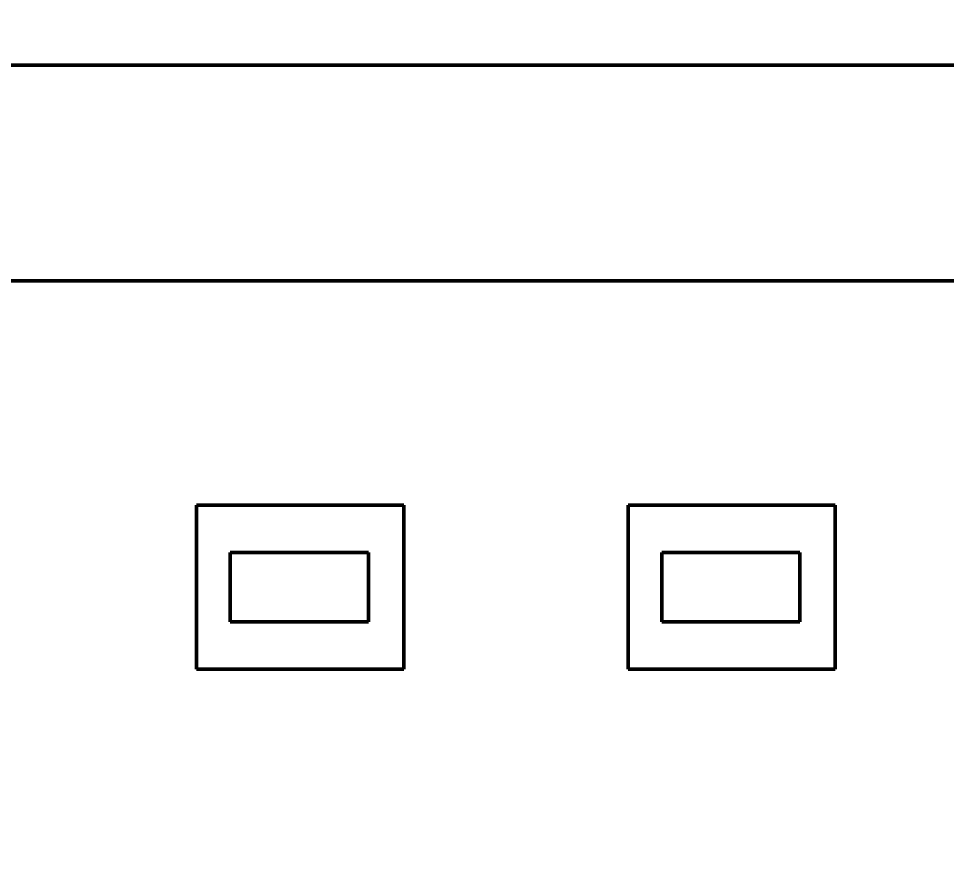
# Model space of a CAD drawing. Header units: millimetres. Extents: x -32 to 1257, y -135 to 348.
# Drawn here: x 109.62 to 120.38, y 249.42 to 259.36 of the extents above; entities that cross this region are included whole.
import ezdxf

# ---------------------------------------------------------------- set-up
doc = ezdxf.new("R2010")
doc.units = ezdxf.units.MM
doc.layers.add('외형선(ISO)', color=7, linetype='Continuous', lineweight=50)
doc.styles.get("Standard").update_dxf_attribs({"font": ''})
doc.styles.get('Standard').set_extended_font_data('Gulim')
doc.dimstyles.get("Standard").update_dxf_attribs({"dimtxt": 0.18, "dimasz": 0.18, "dimexe": 0.18, "dimexo": 0.0625, "dimgap": 0.09, "dimtad": 0, "dimtih": 1, "dimtoh": 1, "dimdec": 4, "dimzin": 0, "dimdsep": 46, "dimtxsty": 'Standard', "dimcen": 0.09, "dimadec": 0, "dimazin": 0, "dimtfac": 1, "dimtdec": 4, "dimtofl": 0, "dimtmove": 0, "dimatfit": 3, "dimfxl": 1, "dimtolj": 1, "dimtzin": 0, "dimarcsym": 0})

# ---------------------------------------------------------------- blocks, each defined once
blk = doc.blocks.new('*D13')
at = {"color": 0, "lineweight": -2}
for p, q in [((63.696, 239.626), (63.696, 290.44)), ((254.296, 239.626), (254.296, 290.44)), ((63.876, 290.26), (144.751, 290.26)), ((254.116, 290.26), (173.24, 290.26))]:
    blk.add_line(p, q, dxfattribs=at)
at = {"color": 0}
for points in [[(63.876, 290.29), (63.876, 290.23), (63.696, 290.26)], [(254.116, 290.23), (254.116, 290.29), (254.296, 290.26)]]:
    blk.add_solid(points, dxfattribs=at)
at = {"layer": 'Defpoints', "color": 0}
for p in [(254.296, 290.26), (63.696, 239.564), (254.296, 239.564)]:
    blk.add_point(p, dxfattribs=at)
at = {"color": 0, "insert": (158.996, 290.26), "char_height": 5, "attachment_point": 5}
blk.add_mtext('\\A1;190.6000', dxfattribs=at)
blk = doc.blocks.new('*D20')
at = {"color": 0, "lineweight": -2}
for p, q in [((67.633, 212.815), (67.633, 276.168)), ((250.296, 254.877), (250.296, 276.168)), ((67.813, 275.988), (153.678, 275.988)), ((250.116, 275.988), (164.251, 275.988))]:
    blk.add_line(p, q, dxfattribs=at)
at = {"color": 0}
for points in [[(67.813, 276.018), (67.813, 275.958), (67.633, 275.988)], [(250.116, 275.958), (250.116, 276.018), (250.296, 275.988)]]:
    blk.add_solid(points, dxfattribs=at)
at = {"layer": 'Defpoints', "color": 0}
for p in [(250.296, 275.988), (250.296, 254.815), (67.633, 212.752)]:
    blk.add_point(p, dxfattribs=at)
at = {"color": 0, "insert": (158.964, 275.988), "char_height": 5, "attachment_point": 5}
blk.add_mtext('\\A1;\\A1;182', dxfattribs=at)

msp = doc.modelspace()

# ---------------------------------------------------------------- linework, layer by layer
at = {"layer": '외형선(ISO)'}
for p, q in [((86.29571, 258.81458), (243.89571, 258.81458)), ((92.29571, 256.31458), (242.39571, 256.31458)), ((111.68571, 253.71458), (111.68571, 251.81458)), ((114.08571, 253.71458), (111.68571, 253.71458)), ((114.08571, 251.81458), (114.08571, 253.71458)), ((116.68571, 253.71458), (116.68571, 251.81458)), ((119.08571, 253.71458), (116.68571, 253.71458)), ((119.08571, 251.81458), (119.08571, 253.71458)), ((112.07571, 253.16458), (112.07571, 252.36458)), ((113.67571, 253.16458), (112.07571, 253.16458)), ((113.67571, 252.36458), (113.67571, 253.16458)), ((117.07571, 253.16458), (117.07571, 252.36458)), ((118.67571, 253.16458), (117.07571, 253.16458)), ((118.67571, 252.36458), (118.67571, 253.16458)), ((112.07571, 252.36458), (113.67571, 252.36458)), ((117.07571, 252.36458), (118.67571, 252.36458)), ((111.68571, 251.81458), (114.08571, 251.81458)), ((116.68571, 251.81458), (119.08571, 251.81458))]:
    msp.add_line(p, q, dxfattribs=at)

# ---------------------------------------------------------------- dimensions: what is measured, and where the dimension line sits
dim = msp.add_linear_dim(base=(254.29571, 290.25956), p1=(63.69571, 239.56371), p2=(254.29571, 239.56371), dimstyle='Standard', override={"dimtxt": 5})
dim.commit()
dim.dimension.update_dxf_attribs({"geometry": '*D13', "text_midpoint": (158.99571, 290.25956)})
dim = msp.add_linear_dim(base=(250.29571, 275.98775), p1=(67.63321, 212.75208), p2=(250.29571, 254.81458), text='\\A1;182', dimstyle='Standard', override={"dimtxt": 5, "dimtxsty": 'Standard'})
dim.commit()
dim.dimension.update_dxf_attribs({"geometry": '*D20', "text_midpoint": (158.96446, 275.98775)})

doc.saveas('drawing.dxf')
